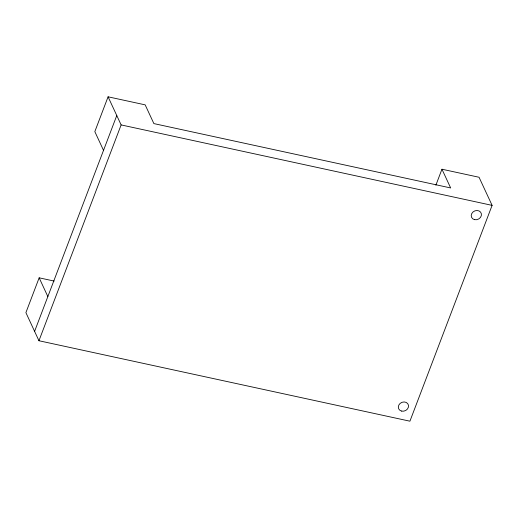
<?xml version="1.0" encoding="UTF-8"?>
<svg xmlns="http://www.w3.org/2000/svg" width="518" height="518" viewBox="0 0 518 518"><rect width="100%" height="100%" fill="white"/><g stroke="black" fill="none" stroke-linecap="round" stroke-linejoin="round"><path stroke-width="0.78" d="M54.15 281.073L39.154 277.823L25.9 312.632L38.947 340.74L409.919 421.192L492.1 205.368L479.053 177.26L441.958 169.218L435.884 185.172M441.958 169.218L450.654 187.95L153.878 123.595L145.176 104.856L108.081 96.808L94.826 131.624L103.522 150.356M34.596 331.371L116.777 115.546M38.947 340.74L121.128 124.916L108.081 96.808M121.128 124.916L492.1 205.368M39.154 277.823L47.85 296.561M401.709 411.117A5.245 4.507 -24.9 0 0 408.469 405.238A5.245 4.507 -24.9 0 0 400.116 403.425A5.245 4.507 -24.9 0 0 401.709 411.117M474.611 219.664A5.245 4.507 -24.9 0 0 481.371 213.779A5.245 4.507 -24.9 0 0 473.018 211.966A5.245 4.507 -24.9 0 0 474.611 219.664"/></g></svg>
